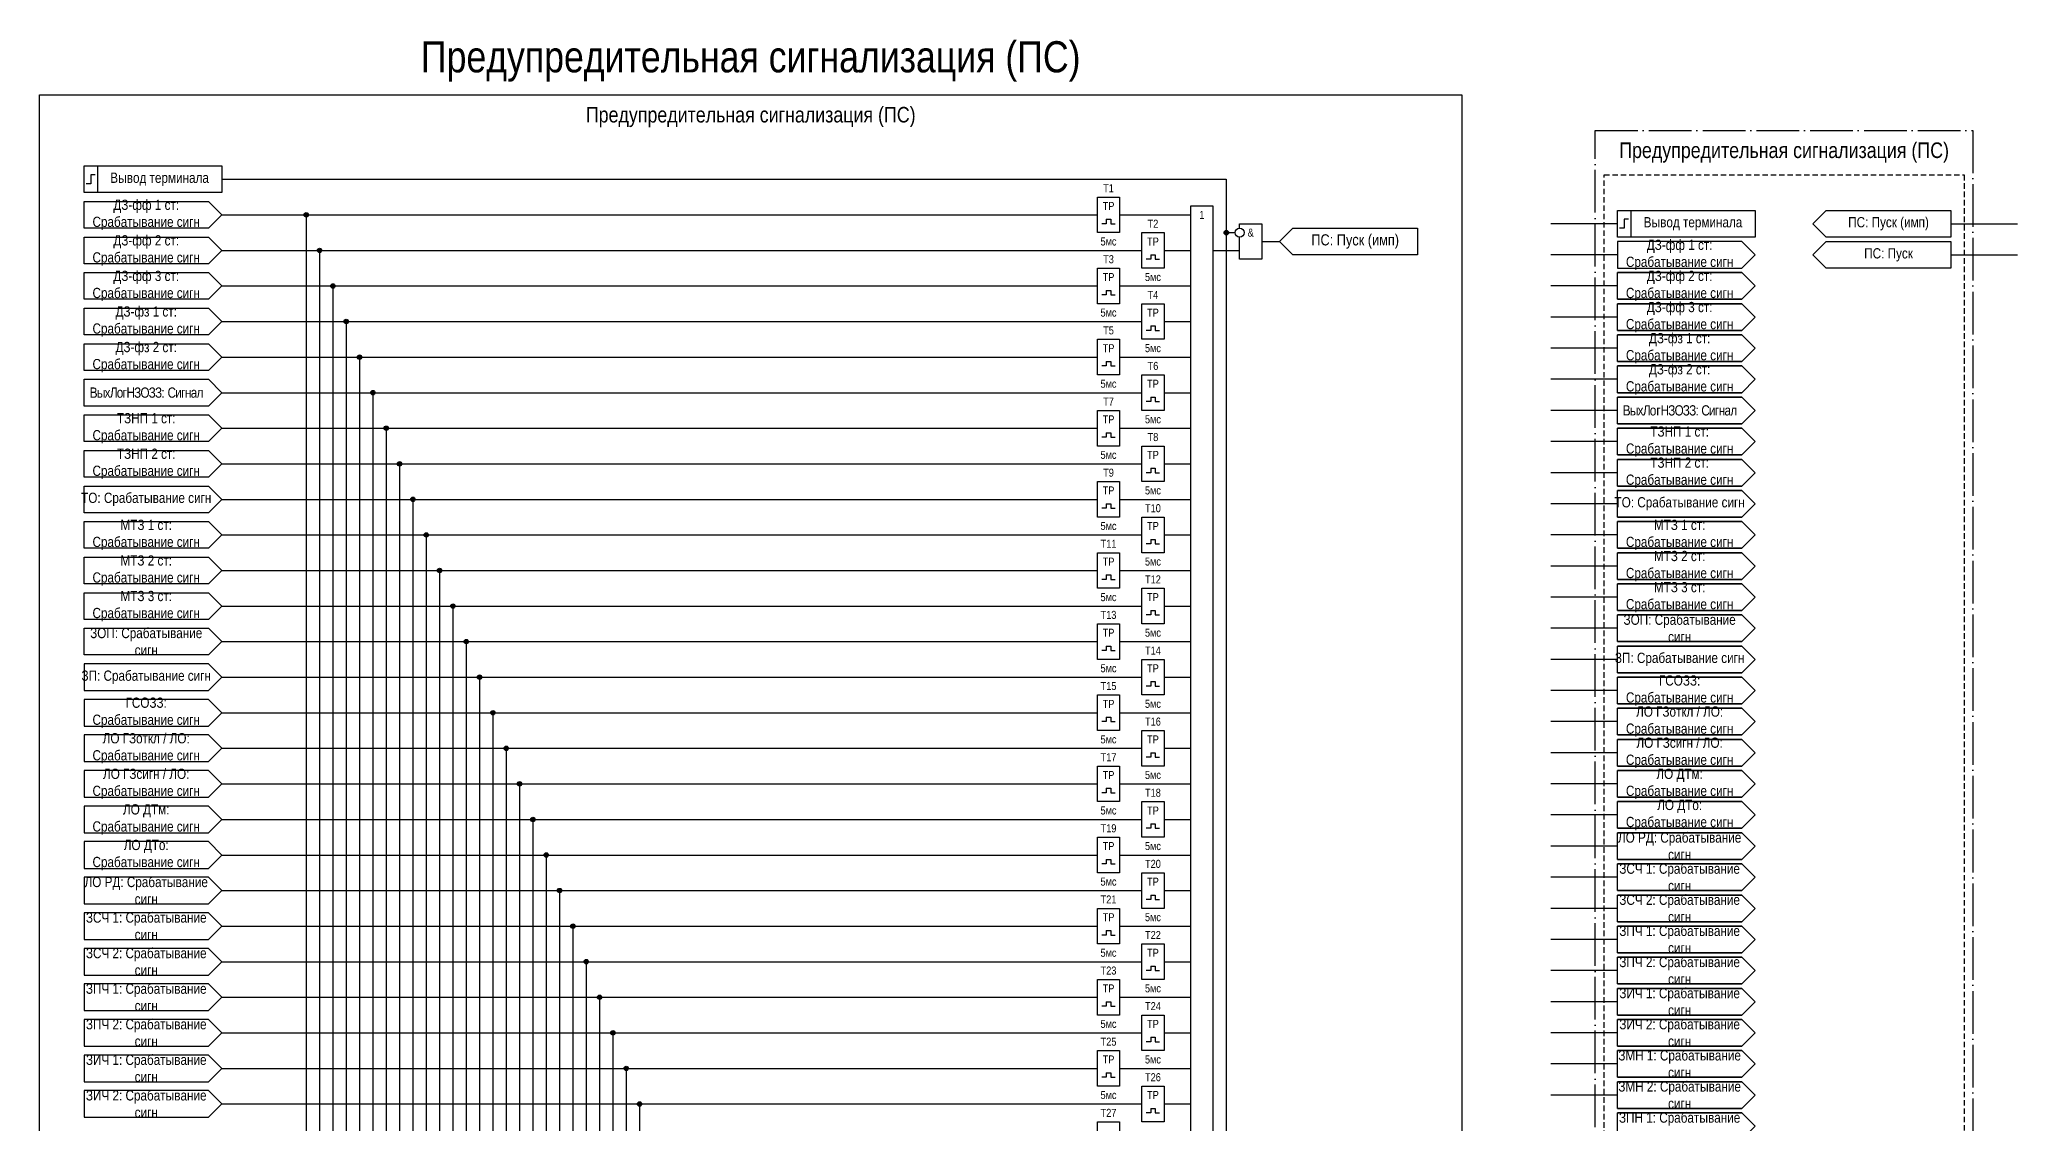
# Model space of a CAD drawing. Header units: millimetres. Extents: x 0 to 445, y -24 to 690.
# Drawn here: x 0 to 445, y 446.6 to 690.4 of the extents above; entities that cross this region are included whole.
import ezdxf

# ---------------------------------------------------------------- set-up
doc = ezdxf.new("R2010")
doc.units = ezdxf.units.MM
doc.linetypes.add('ACAD_ISO04W100', pattern=[30, 24, -3, 0, -3])
doc.linetypes.add('штриховая2', pattern=[0.375, 0.25, -0.125])
doc.layers.add('TEXT', color=7, linetype='Continuous', lineweight=25)
doc.styles.add('2.5_Gost_RD', font='ARIALN.TTF', dxfattribs={"height": 2.5})
doc.styles.add('3.5_Gost_RD', font='ARIALN.TTF', dxfattribs={"height": 3.5})

# ---------------------------------------------------------------- blocks, each defined once
blk = doc.blocks.new('Точка')
at = {"ltscale": 100}
h = blk.add_hatch(color=256, dxfattribs=at)
h.dxf.hatch_style = 1
edge = h.paths.add_edge_path()
edge.add_arc((0, 0), 0.5, 0, 360)
blk.add_circle((0, 0), 0.5, dxfattribs=at)

msp = doc.modelspace()

# ---------------------------------------------------------------- linework, layer by layer
at = {"ltscale": 100}
for p, q in [((240, 649), (239, 649)), ((241, 649), (242, 649)), ((355, 649), (340, 649)), ((430, 649), (445, 649)), ((250, 641), (249, 641)), ((251, 641), (252, 641)), ((355, 642), (340, 642)), ((430, 642), (445, 642)), ((240, 633), (239, 633)), ((241, 633), (242, 633)), ((355, 635), (340, 635)), ((355, 628), (340, 628)), ((250, 625), (249, 625)), ((251, 625), (252, 625)), ((355, 621), (340, 621)), ((240, 617), (239, 617)), ((241, 617), (242, 617)), ((355, 614), (340, 614)), ((250, 609), (249, 609)), ((251, 609), (252, 609)), ((355, 607), (340, 607)), ((240, 601), (239, 601)), ((241, 601), (242, 601)), ((355, 600), (340, 600)), ((250, 593), (249, 593)), ((251, 593), (252, 593)), ((355, 593), (340, 593)), ((240, 585), (239, 585)), ((241, 585), (242, 585)), ((355, 586), (340, 586)), ((355, 579), (340, 579)), ((250, 577), (249, 577)), ((251, 577), (252, 577)), ((355, 572), (340, 572)), ((240, 569), (239, 569)), ((241, 569), (242, 569)), ((250, 561), (249, 561)), ((251, 561), (252, 561)), ((355, 565), (340, 565)), ((355, 558), (340, 558)), ((240, 553), (239, 553)), ((241, 553), (242, 553)), ((355, 551), (340, 551)), ((250, 545), (249, 545)), ((251, 545), (252, 545)), ((355, 544), (340, 544)), ((240, 537), (239, 537)), ((241, 537), (242, 537)), ((355, 537), (340, 537)), ((355, 530), (340, 530)), ((250, 529), (249, 529)), ((251, 529), (252, 529)), ((240, 521), (239, 521)), ((241, 521), (242, 521)), ((355, 523), (340, 523)), ((250, 513), (249, 513)), ((251, 513), (252, 513)), ((355, 516), (340, 516)), ((355, 509), (340, 509)), ((240, 505), (239, 505)), ((241, 505), (242, 505)), ((355, 502), (340, 502)), ((250, 497), (249, 497)), ((251, 497), (252, 497)), ((355, 495), (340, 495)), ((240, 489), (239, 489)), ((241, 489), (242, 489)), ((355, 488), (340, 488)), ((250, 481), (249, 481)), ((251, 481), (252, 481)), ((355, 481), (340, 481)), ((240, 473), (239, 473)), ((241, 473), (242, 473)), ((355, 474), (340, 474)), ((250, 465), (249, 465)), ((251, 465), (252, 465)), ((355, 467), (340, 467)), ((355, 460), (340, 460)), ((240, 457), (239, 457)), ((241, 457), (242, 457)), ((355, 453), (340, 453)), ((250, 449), (249, 449)), ((251, 449), (252, 449))]:
    msp.add_line(p, q, dxfattribs=at)
at = {"color": 3, "ltscale": 100}
msp.add_lwpolyline([(0, 678), (320, 678), (320, -24), (0, -24)], close=True, dxfattribs=at)
at = {"color": 251, "linetype": 'ACAD_ISO04W100', "lineweight": 30, "ltscale": 0.4, "true_color": 0x58595b}
msp.add_lwpolyline([(350, 670), (435, 670), (435, 228), (350, 228)], close=True, dxfattribs=at)
at = {"ltscale": 100}
for points in [[(10, 662), (13, 662), (13, 656), (10, 656)], [(10, 662), (41, 662), (41, 656), (10, 656)], [(238, 655), (243, 655), (243, 647), (238, 647)], [(259, 653), (264, 653), (264, 185), (259, 185)], [(355, 652), (358, 652), (358, 646), (355, 646)], [(355, 652), (386, 652), (386, 646), (355, 646)], [(248, 647), (253, 647), (253, 639), (248, 639)], [(238, 639), (243, 639), (243, 631), (238, 631)], [(248, 631), (253, 631), (253, 623), (248, 623)], [(238, 623), (243, 623), (243, 615), (238, 615)], [(248, 615), (253, 615), (253, 607), (248, 607)], [(238, 607), (243, 607), (243, 599), (238, 599)], [(248, 599), (253, 599), (253, 591), (248, 591)], [(238, 591), (243, 591), (243, 583), (238, 583)], [(248, 583), (253, 583), (253, 575), (248, 575)], [(238, 575), (243, 575), (243, 567), (238, 567)], [(248, 567), (253, 567), (253, 559), (248, 559)], [(238, 559), (243, 559), (243, 551), (238, 551)], [(248, 551), (253, 551), (253, 543), (248, 543)], [(238, 543), (243, 543), (243, 535), (238, 535)], [(248, 535), (253, 535), (253, 527), (248, 527)], [(238, 527), (243, 527), (243, 519), (238, 519)], [(248, 519), (253, 519), (253, 511), (248, 511)], [(238, 511), (243, 511), (243, 503), (238, 503)], [(248, 503), (253, 503), (253, 495), (248, 495)], [(238, 495), (243, 495), (243, 487), (238, 487)], [(248, 487), (253, 487), (253, 479), (248, 479)], [(238, 479), (243, 479), (243, 471), (238, 471)], [(248, 471), (253, 471), (253, 463), (248, 463)], [(238, 463), (243, 463), (243, 455), (238, 455)], [(248, 455), (253, 455), (253, 447), (248, 447)], [(238, 447), (243, 447), (243, 439), (238, 439)]]:
    msp.add_lwpolyline(points, close=True, dxfattribs=at)
at = {"lineweight": 30, "ltscale": 100}
for points in [[(12.5, 660), (11.5, 660), (11.5, 658), (10.5, 658)], [(357.5, 650), (356.5, 650), (356.5, 648), (355.5, 648)]]:
    msp.add_lwpolyline(points, dxfattribs=at)
at = {"ltscale": 100}
for points in [[(41, 659), (267, 659), (267, 647), (269, 647)], [(41, 659), (267, 659), (267, 177), (269, 177)], [(10, 654), (38, 654), (41, 651), (38, 648), (10, 648), (10, 654)], [(41, 651), (60, 651), (60, 5), (259, 5)], [(41, 651), (238, 651)], [(240, 650), (240, 649)], [(240, 650), (241, 650)], [(241, 650), (241, 649)], [(243, 651), (259, 651)], [(399, 649), (402, 652), (430, 652), (430, 646), (402, 646), (399, 649)], [(10, 646), (38, 646), (41, 643), (38, 640), (10, 640), (10, 646)], [(270, 648), (270, 649), (275, 649), (275, 641), (270, 641), (270, 646)], [(279, 645), (282, 648), (310, 648), (310, 642), (282, 642), (279, 645)], [(41, 643), (63, 643), (63, 8), (259, 8)], [(41, 643), (248, 643)], [(250, 642), (250, 641)], [(250, 642), (251, 642)], [(251, 642), (251, 641)], [(253, 643), (259, 643)], [(264, 643), (270, 643)], [(275, 645), (279, 645)], [(399, 642), (402, 645), (430, 645), (430, 639), (402, 639), (399, 642)], [(10, 638), (38, 638), (41, 635), (38, 632), (10, 632), (10, 638)], [(41, 635), (66, 635), (66, 11), (259, 11)], [(41, 635), (238, 635)], [(240, 634), (240, 633)], [(240, 634), (241, 634)], [(241, 634), (241, 633)], [(243, 635), (259, 635)], [(10, 630), (38, 630), (41, 627), (38, 624), (10, 624), (10, 630)], [(41, 627), (69, 627), (69, 14), (259, 14)], [(41, 627), (248, 627)], [(250, 626), (250, 625)], [(250, 626), (251, 626)], [(251, 626), (251, 625)], [(253, 627), (259, 627)], [(10, 622), (38, 622), (41, 619), (38, 616), (10, 616), (10, 622)], [(41, 619), (72, 619), (72, 17), (259, 17)], [(41, 619), (238, 619)], [(243, 619), (259, 619)], [(240, 618), (240, 617)], [(240, 618), (241, 618)], [(241, 618), (241, 617)], [(10, 614), (38, 614), (41, 611), (38, 608), (10, 608), (10, 614)], [(41, 611), (75, 611), (75, 20), (259, 20)], [(41, 611), (248, 611)], [(250, 610), (250, 609)], [(250, 610), (251, 610)], [(251, 610), (251, 609)], [(253, 611), (259, 611)], [(10, 606), (38, 606), (41, 603), (38, 600), (10, 600), (10, 606)], [(41, 603), (78, 603), (78, 23), (259, 23)], [(41, 603), (238, 603)], [(240, 602), (240, 601)], [(240, 602), (241, 602)], [(241, 602), (241, 601)], [(243, 603), (259, 603)], [(10, 598), (38, 598), (41, 595), (38, 592), (10, 592), (10, 598)], [(41, 595), (81, 595), (81, 26), (259, 26)], [(41, 595), (248, 595)], [(250, 594), (250, 593)], [(250, 594), (251, 594)], [(251, 594), (251, 593)], [(253, 595), (259, 595)], [(10, 590), (38, 590), (41, 587), (38, 584), (10, 584), (10, 590)], [(41, 587), (84, 587), (84, 29), (259, 29)], [(41, 587), (238, 587)], [(240, 586), (240, 585)], [(240, 586), (241, 586)], [(241, 586), (241, 585)], [(243, 587), (259, 587)], [(10, 582), (38, 582), (41, 579), (38, 576), (10, 576), (10, 582)], [(41, 579), (87, 579), (87, 32), (259, 32)], [(41, 579), (248, 579)], [(253, 579), (259, 579)], [(250, 578), (250, 577)], [(250, 578), (251, 578)], [(251, 578), (251, 577)], [(10, 574), (38, 574), (41, 571), (38, 568), (10, 568), (10, 574)], [(41, 571), (90, 571), (90, 35), (259, 35)], [(41, 571), (238, 571)], [(240, 570), (240, 569)], [(240, 570), (241, 570)], [(241, 570), (241, 569)], [(243, 571), (259, 571)], [(10, 566), (38, 566), (41, 563), (38, 560), (10, 560), (10, 566)], [(41, 563), (93, 563), (93, 38), (259, 38)], [(41, 563), (248, 563)], [(250, 562), (250, 561)], [(250, 562), (251, 562)], [(251, 562), (251, 561)], [(253, 563), (259, 563)], [(10, 558), (38, 558), (41, 555), (38, 552), (10, 552), (10, 558)], [(41, 555), (96, 555), (96, 41), (259, 41)], [(41, 555), (238, 555)], [(240, 554), (240, 553)], [(240, 554), (241, 554)], [(241, 554), (241, 553)], [(243, 555), (259, 555)], [(41, 547), (38, 550), (10, 550), (10, 544), (38, 544), (41, 547)], [(41, 547), (99, 547), (99, 44), (259, 44)], [(41, 547), (248, 547)], [(250, 546), (250, 545)], [(250, 546), (251, 546)], [(251, 546), (251, 545)], [(253, 547), (259, 547)], [(41, 539), (38, 542), (10, 542), (10, 536), (38, 536), (41, 539)], [(41, 539), (102, 539), (102, 47), (259, 47)], [(41, 539), (238, 539)], [(243, 539), (259, 539)], [(41, 531), (38, 534), (10, 534), (10, 528), (38, 528), (41, 531)], [(240, 538), (240, 537)], [(240, 538), (241, 538)], [(241, 538), (241, 537)], [(41, 531), (105, 531), (105, 50), (259, 50)], [(41, 531), (248, 531)], [(250, 530), (250, 529)], [(250, 530), (251, 530)], [(251, 530), (251, 529)], [(253, 531), (259, 531)], [(41, 523), (38, 526), (10, 526), (10, 520), (38, 520), (41, 523)], [(41, 523), (108, 523), (108, 53), (259, 53)], [(41, 523), (238, 523)], [(240, 522), (240, 521)], [(240, 522), (241, 522)], [(241, 522), (241, 521)], [(243, 523), (259, 523)], [(41, 515), (38, 518), (10, 518), (10, 512), (38, 512), (41, 515)], [(41, 515), (111, 515), (111, 56), (259, 56)], [(41, 515), (248, 515)], [(250, 514), (250, 513)], [(250, 514), (251, 514)], [(251, 514), (251, 513)], [(253, 515), (259, 515)], [(41, 507), (38, 510), (10, 510), (10, 504), (38, 504), (41, 507)], [(41, 507), (114, 507), (114, 59), (259, 59)], [(41, 507), (238, 507)], [(240, 506), (240, 505)], [(240, 506), (241, 506)], [(241, 506), (241, 505)], [(243, 507), (259, 507)], [(41, 499), (38, 502), (10, 502), (10, 496), (38, 496), (41, 499)], [(41, 499), (117, 499), (117, 62), (259, 62)], [(41, 499), (248, 499)], [(253, 499), (259, 499)], [(41, 491), (38, 494), (10, 494), (10, 488), (38, 488), (41, 491)], [(250, 498), (250, 497)], [(250, 498), (251, 498)], [(251, 498), (251, 497)], [(41, 491), (120, 491), (120, 65), (259, 65)], [(41, 491), (238, 491)], [(240, 490), (240, 489)], [(240, 490), (241, 490)], [(241, 490), (241, 489)], [(243, 491), (259, 491)], [(41, 483), (38, 486), (10, 486), (10, 480), (38, 480), (41, 483)], [(41, 483), (123, 483), (123, 68), (259, 68)], [(41, 483), (248, 483)], [(250, 482), (250, 481)], [(250, 482), (251, 482)], [(251, 482), (251, 481)], [(253, 483), (259, 483)], [(41, 475), (38, 478), (10, 478), (10, 472), (38, 472), (41, 475)], [(41, 475), (126, 475), (126, 71), (259, 71)], [(41, 475), (238, 475)], [(240, 474), (240, 473)], [(240, 474), (241, 474)], [(241, 474), (241, 473)], [(243, 475), (259, 475)], [(41, 467), (38, 470), (10, 470), (10, 464), (38, 464), (41, 467)], [(41, 467), (129, 467), (129, 74), (259, 74)], [(41, 467), (248, 467)], [(250, 466), (250, 465)], [(250, 466), (251, 466)], [(251, 466), (251, 465)], [(253, 467), (259, 467)], [(41, 459), (38, 462), (10, 462), (10, 456), (38, 456), (41, 459)], [(41, 459), (132, 459), (132, 77), (259, 77)], [(41, 459), (238, 459)], [(243, 459), (259, 459)], [(41, 451), (38, 454), (10, 454), (10, 448), (38, 448), (41, 451)], [(240, 458), (240, 457)], [(240, 458), (241, 458)], [(241, 458), (241, 457)], [(41, 451), (135, 451), (135, 80), (259, 80)], [(41, 451), (248, 451)], [(250, 450), (250, 449)], [(250, 450), (251, 450)], [(251, 450), (251, 449)], [(253, 451), (259, 451)]]:
    msp.add_lwpolyline(points, dxfattribs=at)
at = {"linetype": 'штриховая2', "ltscale": 5}
msp.add_lwpolyline([(352, 660), (433, 660), (433, 230), (352, 230)], close=True, dxfattribs=at)
at = {"ltscale": 100}
msp.add_circle((270, 647), 1, dxfattribs=at)
at = {"layer": 'TEXT', "ltscale": 100}
msp.add_lwpolyline([(355, 645), (355, 639), (383, 639), (386, 642), (383, 645)], close=True, dxfattribs=at)
for points in [[(355, 632), (383, 632), (386, 635), (383, 638), (355, 638), (383, 638), (386, 635), (383, 632), (355, 632), (355, 638)], [(355, 625), (383, 625), (386, 628), (383, 631), (355, 631), (383, 631), (386, 628), (383, 625), (355, 625), (355, 631)], [(355, 618), (383, 618), (386, 621), (383, 624), (355, 624), (383, 624), (386, 621), (383, 618), (355, 618), (355, 624)], [(355, 611), (383, 611), (386, 614), (383, 617), (355, 617), (383, 617), (386, 614), (383, 611), (355, 611), (355, 617)], [(355, 604), (383, 604), (386, 607), (383, 610), (355, 610), (383, 610), (386, 607), (383, 604), (355, 604), (355, 610)], [(355, 597), (383, 597), (386, 600), (383, 603), (355, 603), (383, 603), (386, 600), (383, 597), (355, 597), (355, 603)], [(355, 590), (383, 590), (386, 593), (383, 596), (355, 596), (383, 596), (386, 593), (383, 590), (355, 590), (355, 596)], [(355, 583), (383, 583), (386, 586), (383, 589), (355, 589), (383, 589), (386, 586), (383, 583), (355, 583), (355, 589)], [(355, 576), (383, 576), (386, 579), (383, 582), (355, 582), (383, 582), (386, 579), (383, 576), (355, 576), (355, 582)], [(355, 569), (383, 569), (386, 572), (383, 575), (355, 575), (383, 575), (386, 572), (383, 569), (355, 569), (355, 575)], [(355, 562), (383, 562), (386, 565), (383, 568), (355, 568), (383, 568), (386, 565), (383, 562), (355, 562), (355, 568)], [(355, 555), (383, 555), (386, 558), (383, 561), (355, 561), (383, 561), (386, 558), (383, 555), (355, 555), (355, 561)], [(355, 548), (383, 548), (386, 551), (383, 554), (355, 554), (383, 554), (386, 551), (383, 548), (355, 548), (355, 554)], [(355, 541), (383, 541), (386, 544), (383, 547), (355, 547), (383, 547), (386, 544), (383, 541), (355, 541), (355, 547)], [(355, 534), (383, 534), (386, 537), (383, 540), (355, 540), (383, 540), (386, 537), (383, 534), (355, 534), (355, 540)], [(355, 527), (383, 527), (386, 530), (383, 533), (355, 533), (383, 533), (386, 530), (383, 527), (355, 527), (355, 533)], [(355, 520), (383, 520), (386, 523), (383, 526), (355, 526), (383, 526), (386, 523), (383, 520), (355, 520), (355, 526)], [(355, 513), (383, 513), (386, 516), (383, 519), (355, 519), (383, 519), (386, 516), (383, 513), (355, 513), (355, 519)], [(355, 506), (383, 506), (386, 509), (383, 512), (355, 512), (383, 512), (386, 509), (383, 506), (355, 506), (355, 512)], [(355, 499), (383, 499), (386, 502), (383, 505), (355, 505), (383, 505), (386, 502), (383, 499), (355, 499), (355, 505)], [(355, 492), (383, 492), (386, 495), (383, 498), (355, 498), (383, 498), (386, 495), (383, 492), (355, 492), (355, 498)], [(355, 485), (383, 485), (386, 488), (383, 491), (355, 491), (383, 491), (386, 488), (383, 485), (355, 485), (355, 491)], [(355, 478), (383, 478), (386, 481), (383, 484), (355, 484), (383, 484), (386, 481), (383, 478), (355, 478), (355, 484)], [(355, 471), (383, 471), (386, 474), (383, 477), (355, 477), (383, 477), (386, 474), (383, 471), (355, 471), (355, 477)], [(355, 464), (383, 464), (386, 467), (383, 470), (355, 470), (383, 470), (386, 467), (383, 464), (355, 464), (355, 470)], [(355, 457), (383, 457), (386, 460), (383, 463), (355, 463), (383, 463), (386, 460), (383, 457), (355, 457), (355, 463)], [(355, 450), (383, 450), (386, 453), (383, 456), (355, 456), (383, 456), (386, 453), (383, 450), (355, 450), (355, 456)], [(355, 443), (383, 443), (386, 446), (383, 449), (355, 449), (383, 449), (386, 446), (383, 443), (355, 443), (355, 449)]]:
    msp.add_lwpolyline(points, dxfattribs=at)

# ---------------------------------------------------------------- block references
at = {"ltscale": 100}
for p in [(60, 651), (267, 647), (63, 643), (66, 635), (69, 627), (72, 619), (75, 611), (78, 603), (81, 595), (84, 587), (87, 579), (90, 571), (93, 563), (96, 555), (99, 547), (102, 539), (105, 531), (108, 523), (111, 515), (114, 507), (117, 499), (120, 491), (123, 483), (126, 475), (129, 467), (132, 459), (135, 451)]:
    msp.add_blockref('Точка', p, dxfattribs=at)

# ---------------------------------------------------------------- texts
at = {"color": 30, "ltscale": 100, "attachment_point": 5, "style": '3.5_Gost_RD'}
for s, insert, char_height, width in [('{\\C3;Предупредительная сигнализация (ПС)}', (160, 685.5), 7, 320), ('Предупредительная сигнализация (ПС)', (160, 673), 3.5, 310), ('Предупредительная сигнализация (ПС)', (392.5, 665), 3.5, 85)]:
    msp.add_mtext(s, dxfattribs=dict(at, insert=insert, char_height=char_height, width=width))
at = {"ltscale": 100, "attachment_point": 5, "style": '2.5_Gost_RD'}
for s, insert, char_height, width in [('ДЗ-фф 1 ст: Срабатывание сигн', (24, 651), 2.3, 28), ('T1', (240.5, 657), 1.8, 5), ('TP', (240.5, 653), 1.8, 5), ('T2', (250.5, 649), 1.8, 5), ('1', (261.5, 651), 1.8, 5), ('5мс', (240.5, 645), 1.8, 5), ('TP', (250.5, 645), 1.8, 5), ('&', (272.5, 647), 1.8, 5), ('ПС: Пуск (имп)', (296, 645), 2.5, 28), ('T3', (240.5, 641), 1.8, 5), ('TP', (240.5, 637), 1.8, 5), ('5мс', (250.5, 637), 1.8, 5), ('T4', (250.5, 633), 1.8, 5), ('5мс', (240.5, 629), 1.8, 5), ('TP', (250.5, 629), 1.8, 5), ('T5', (240.5, 625), 1.8, 5), ('TP', (240.5, 621), 1.8, 5), ('5мс', (250.5, 621), 1.8, 5), ('T6', (250.5, 617), 1.8, 5), ('5мс', (240.5, 613), 1.8, 5), ('T7', (240.5, 609), 1.8, 5), ('TP', (250.5, 613), 1.8, 5), ('TP', (240.5, 605), 1.8, 5), ('5мс', (250.5, 605), 1.8, 5), ('T8', (250.5, 601), 1.8, 5), ('5мс', (240.5, 597), 1.8, 5), ('TP', (250.5, 597), 1.8, 5), ('T9', (240.5, 593), 1.8, 5), ('TP', (240.5, 589), 1.8, 5), ('5мс', (250.5, 589), 1.8, 5), ('T10', (250.5, 585), 1.8, 5), ('5мс', (240.5, 581), 1.8, 5), ('TP', (250.5, 581), 1.8, 5), ('T11', (240.5, 577), 1.8, 5), ('TP', (240.5, 573), 1.8, 5), ('T12', (250.5, 569), 1.8, 5), ('5мс', (250.5, 573), 1.8, 5), ('5мс', (240.5, 565), 1.8, 5), ('TP', (250.5, 565), 1.8, 5), ('T13', (240.5, 561), 1.8, 5), ('TP', (240.5, 557), 1.8, 5), ('5мс', (250.5, 557), 1.8, 5), ('T14', (250.5, 553), 1.8, 5), ('5мс', (240.5, 549), 1.8, 5), ('TP', (250.5, 549), 1.8, 5), ('T15', (240.5, 545), 1.8, 5), ('TP', (240.5, 541), 1.8, 5), ('5мс', (250.5, 541), 1.8, 5), ('T16', (250.5, 537), 1.8, 5), ('T17', (240.5, 529), 1.8, 5), ('5мс', (240.5, 533), 1.8, 5), ('TP', (250.5, 533), 1.8, 5), ('TP', (240.5, 525), 1.8, 5), ('5мс', (250.5, 525), 1.8, 5), ('T18', (250.5, 521), 1.8, 5), ('5мс', (240.5, 517), 1.8, 5), ('TP', (250.5, 517), 1.8, 5), ('T19', (240.5, 513), 1.8, 5), ('TP', (240.5, 509), 1.8, 5), ('5мс', (250.5, 509), 1.8, 5), ('T20', (250.5, 505), 1.8, 5), ('5мс', (240.5, 501), 1.8, 5), ('TP', (250.5, 501), 1.8, 5), ('T21', (240.5, 497), 1.8, 5), ('TP', (240.5, 493), 1.8, 5), ('T22', (250.5, 489), 1.8, 5), ('5мс', (250.5, 493), 1.8, 5), ('5мс', (240.5, 485), 1.8, 5), ('TP', (250.5, 485), 1.8, 5), ('T23', (240.5, 481), 1.8, 5), ('TP', (240.5, 477), 1.8, 5), ('5мс', (250.5, 477), 1.8, 5), ('T24', (250.5, 473), 1.8, 5), ('5мс', (240.5, 469), 1.8, 5), ('TP', (250.5, 469), 1.8, 5), ('T25', (240.5, 465), 1.8, 5), ('TP', (240.5, 461), 1.8, 5), ('5мс', (250.5, 461), 1.8, 5), ('5мс', (240.5, 453), 1.8, 5), ('T26', (250.5, 457), 1.8, 5), ('TP', (250.5, 453), 1.8, 5), ('T27', (240.5, 449), 1.8, 5)]:
    msp.add_mtext(s, dxfattribs=dict(at, insert=insert, char_height=char_height, width=width))
at = {"layer": 'TEXT', "ltscale": 100, "char_height": 2.3, "width": 28, "attachment_point": 5, "style": '2.5_Gost_RD'}
for s, insert in [('Вывод терминала', (27, 659)), ('Вывод терминала', (372, 649)), ('ПС: Пуск (имп)', (416, 649)), ('ДЗ-фф 1 ст: Срабатывание сигн', (369, 642)), ('ПС: Пуск', (416, 642)), ('ДЗ-фф 2 ст: Срабатывание сигн', (369, 635)), ('ДЗ-фф 3 ст: Срабатывание сигн', (369, 628)), ('ДЗ-фз 1 ст: Срабатывание сигн', (369, 621)), ('ДЗ-фз 2 ст: Срабатывание сигн', (369, 614)), ('{\\T0.9;ВыхЛ}ог{\\T0.9;НЗОЗЗ\\A1;: Сигнал}', (369, 607)), ('\\A1;ТЗНП 1 ст: {\\A0;Срабатывание сигн}', (369, 600)), ('\\A1;ТЗНП 2 ст: {\\A0;Срабатывание сигн}', (369, 593)), ('ТО: Срабатывание сигн', (369, 586)), ('\\A1;МТЗ 1 ст: Срабатывание{\\A0; сигн}', (369, 579)), ('\\A1;МТЗ 2 ст: Срабатывание{\\A0; сигн}', (369, 572)), ('\\A1;МТЗ 3 ст: Срабатывание{\\A0; сигн}', (369, 565)), ('ЗОП: Срабатывание сигн', (369, 558)), ('ЗП: Срабатывание сигн', (369, 551)), ('ГСОЗЗ: \\PСрабатывание сигн', (369, 544)), ('ЛО ГЗоткл / ЛО:\\PСрабатывание сигн', (369, 537)), ('ЛО ГЗоткл / ЛО: Срабатывание сигн', (24, 531)), ('ЛО ГЗсигн / ЛО:\\PСрабатывание сигн', (369, 530)), ('ЛО ГЗсигн / ЛО: Срабатывание сигн', (24, 523)), ('ЛО ДТм: Срабатывание сигн', (369, 523)), ('ЛО ДТо: Срабатывание сигн', (369, 516)), ('ЛО РД: Срабатывание сигн', (369, 509)), ('ЗСЧ 1: Срабатывание сигн ', (369, 502)), ('ЗСЧ 1: Срабатывание сигн ', (24, 491)), ('ЗСЧ 2: Срабатывание сигн ', (369, 495)), ('ЗПЧ 1: Срабатывание сигн ', (369, 488)), ('ЗСЧ 2: Срабатывание сигн ', (24, 483)), ('ЗПЧ 2: Срабатывание сигн ', (369, 481)), ('ЗПЧ 1: Срабатывание сигн ', (24, 475)), ('ЗИЧ 1: Срабатывание сигн ', (369, 474)), ('\\pt20.7;ЗПЧ 2: Срабатывание сигн ', (24, 467)), ('ЗИЧ 2: Срабатывание сигн ', (369, 467)), ('ЗМН 1: Срабатывание сигн', (369, 460)), ('ЗИЧ 1: Срабатывание сигн ', (24, 459)), ('ЗИЧ 2: Срабатывание сигн ', (24, 451)), ('ЗМН 2: Срабатывание сигн', (369, 453)), ('ЗПН 1: Срабатывание сигн', (369, 446))]:
    msp.add_mtext(s, dxfattribs=dict(at, insert=insert))
at = {"layer": 'TEXT', "color": 0, "ltscale": 100, "char_height": 2.3, "width": 28, "attachment_point": 5, "style": '2.5_Gost_RD'}
for s, insert in [('{\\C256;ДЗ-фф 2 ст: Срабатывание сигн}', (24, 643)), ('{\\C256;ДЗ-фф 3 ст: Срабатывание сигн}', (24, 635)), ('{\\C256;ДЗ-фз 1 ст: Срабатывание сигн}', (24, 627)), ('{\\C256;ДЗ-фз 2 ст: Срабатывание сигн}', (24, 619)), ('{\\T0.9;\\C256;ВыхЛогНЗОЗЗ\\A1;\\T1;:\\T0.9; Сигнал}', (24, 611)), ('\\A1;{\\C256;ТЗНП 1 ст: \\A0;Срабатывание сигн}', (24, 603)), ('\\A1;{\\C256;ТЗНП 2 ст: \\A0;Срабатывание сигн}', (24, 595)), ('{\\C256;ТО: Срабатывание сигн}', (24, 587)), ('\\A1;{\\C256;МТЗ 1 ст: Срабатывание сигн}', (24, 579)), ('\\A1;{\\C256;МТЗ 2 ст: Срабатывание сигн}', (24, 571)), ('\\A1;{\\C256;МТЗ 3 ст: Срабатывание сигн}', (24, 563)), ('{\\C256;ЗОП: Срабатывание сигн}', (24, 555)), ('{\\C256;ЗП: Срабатывание сигн}', (24, 547)), ('{\\C256;ГСОЗЗ: \\PСрабатывание сигн}', (24, 539)), ('{\\C256;ЛО ДТм: Срабатывание сигн}', (24, 515)), ('{\\C256;ЛО ДТо: Срабатывание сигн}', (24, 507)), ('{\\C256;ЛО РД: Срабатывание сигн}', (24, 499))]:
    msp.add_mtext(s, dxfattribs=dict(at, insert=insert))

doc.saveas('drawing.dxf')
